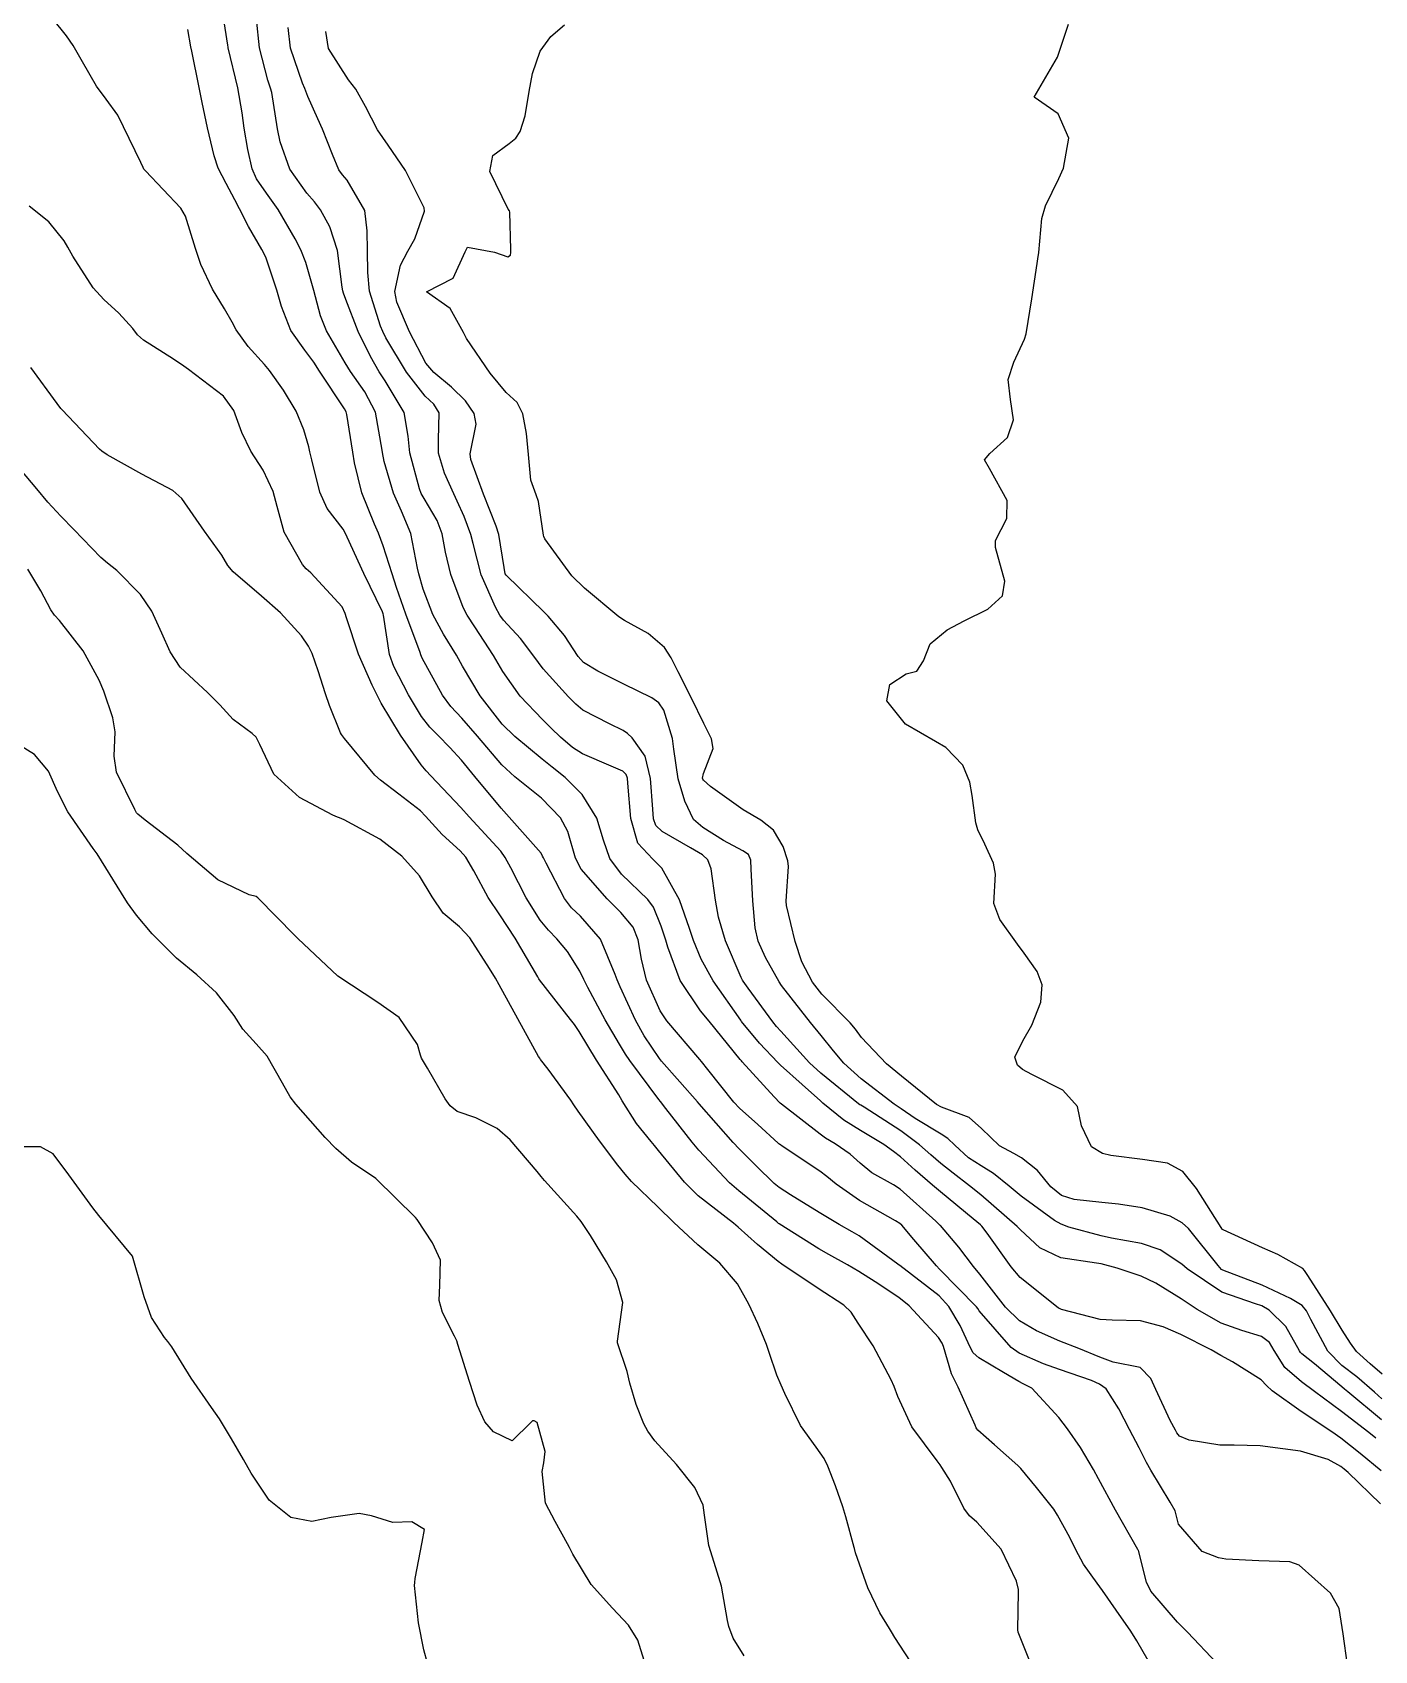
# Model space of a CAD drawing. Header units: metres. Extents: x 298520 to 308411, y 7433745 to 7450750.
# Drawn here: x 305120.8 to 305187.3, y 7437105.8 to 7437186 of the extents above; entities that cross this region are included whole.
import ezdxf

# ---------------------------------------------------------------- set-up
doc = ezdxf.new("R2010")
doc.units = ezdxf.units.M
doc.header["$LTSCALE"] = 10
doc.layers.add('Curvas de Nivel 1m', color=11, linetype='Continuous')
doc.layers.add('Curvas de Nivel 5m', color=15, linetype='Continuous')

msp = doc.modelspace()

# ---------------------------------------------------------------- linework, layer by layer
at = {"layer": 'Curvas de Nivel 1m', "flags": 128}
for points, elevation in [([(305187.62, 7437113.031), (305186.01, 7437114.584), (305185.815, 7437114.758), (305185.646, 7437114.883), (305185.022, 7437115.223), (305183.653, 7437115.646), (305182.784, 7437115.753), (305181.656, 7437115.904), (305180.361, 7437115.948), (305179.656, 7437115.939), (305178.141, 7437116.192), (305177.66, 7437116.391), (305177.53, 7437116.55), (305177.456, 7437116.683), (305177.199, 7437117.158), (305176.483, 7437118.698), (305176.239, 7437119.243), (305175.704, 7437119.788), (305174.37, 7437120.06), (305173.709, 7437120.311), (305172.667, 7437120.74), (305171.716, 7437121.102), (305170.56, 7437121.606), (305169.726, 7437122.102), (305169.033, 7437122.787), (305167.757, 7437124.413), (305167.448, 7437124.805), (305166.711, 7437125.755), (305165.802, 7437126.83), (305165.783, 7437126.847), (305165.575, 7437127.043), (305163.81, 7437128.634), (305163.477, 7437128.853), (305162.403, 7437129.448), (305161.823, 7437129.918), (305161.327, 7437130.376), (305160.581, 7437130.889), (305160.11, 7437131.17), (305159.837, 7437131.357), (305157.926, 7437132.846), (305157.853, 7437132.901), (305157.561, 7437133.221), (305155.984, 7437134.948), (305155.938, 7437135.004), (305155.884, 7437135.063), (305154.333, 7437136.966), (305153.911, 7437137.48), (305152.904, 7437138.98), (305152.3, 7437140.636), (305152.198, 7437140.988), (305151.96, 7437141.677), (305151.586, 7437142.613), (305151.302, 7437143), (305149.992, 7437144.259), (305149.413, 7437145.026), (305149.099, 7437145.942), (305148.772, 7437147.033), (305148.04, 7437148.201), (305147.207, 7437149.053), (305146.563, 7437149.567), (305146.062, 7437149.959), (305144.701, 7437151.084), (305144.079, 7437151.688), (305142.988, 7437153.101), (305142.115, 7437154.571), (305141.812, 7437155.115), (305141.167, 7437156.159), (305140.645, 7437157.132), (305140.162, 7437158.395), (305139.942, 7437159.142), (305139.883, 7437159.436), (305139.549, 7437161.146), (305139.095, 7437162.26), (305138.689, 7437163.155), (305138.236, 7437164.728), (305138.143, 7437165.161), (305138.129, 7437165.277), (305137.803, 7437167.165), (305137.273, 7437168.175), (305136.557, 7437169.177), (305136.297, 7437169.605), (305135.721, 7437170.603), (305135.376, 7437171.194), (305135.071, 7437171.95), (305134.75, 7437173.204), (305134.354, 7437174.583), (305134.1, 7437175.213), (305133.824, 7437175.76), (305132.971, 7437177.224), (305132.391, 7437178.034), (305131.897, 7437178.737), (305131.68, 7437179.241), (305131.469, 7437180.193), (305131.297, 7437181.247), (305131.196, 7437182.004), (305130.982, 7437183.252), (305130.501, 7437185.242), (305130.497, 7437185.26), (305130.484, 7437185.368), (305130.177, 7437187.263)], 727), ([(305187.644, 7437114.671), (305186.606, 7437115.529), (305185.66, 7437116.284), (305185.212, 7437116.595), (305183.678, 7437117.604), (305182.246, 7437118.632), (305181.963, 7437118.903), (305181.698, 7437119.174), (305180.283, 7437120.079), (305179.71, 7437120.393), (305179.225, 7437120.665), (305177.72, 7437121.421), (305176.842, 7437121.811), (305175.727, 7437122.111), (305174.311, 7437122.14), (305173.727, 7437122.175), (305171.806, 7437122.676), (305171.732, 7437122.704), (305171.698, 7437122.716), (305171.636, 7437122.751), (305169.755, 7437124.259), (305169.305, 7437124.785), (305168.128, 7437126.448), (305167.856, 7437126.799), (305167.784, 7437126.874), (305167.429, 7437127.165), (305165.808, 7437128.505), (305165.414, 7437128.834), (305164.558, 7437129.581), (305163.827, 7437130.232), (305163.485, 7437130.509), (305162.996, 7437130.858), (305161.84, 7437131.545), (305161.013, 7437132.051), (305159.982, 7437132.898), (305159.855, 7437133.016), (305158.944, 7437133.832), (305157.881, 7437134.783), (305157.737, 7437134.922), (305156.837, 7437135.881), (305155.95, 7437136.949), (305155.904, 7437137.013), (305154.534, 7437138.964), (305153.944, 7437140.048), (305153.569, 7437140.974), (305153.374, 7437141.56), (305152.868, 7437142.981), (305151.996, 7437144.558), (305151.554, 7437144.997), (305150.804, 7437145.801), (305150.456, 7437147.014), (305150.304, 7437148.762), (305150.285, 7437149.017), (305150.233, 7437149.196), (305150.056, 7437149.367), (305149.478, 7437149.607), (305148.065, 7437150.227), (305147.562, 7437150.542), (305146.964, 7437151.057), (305146.515, 7437151.501), (305146.081, 7437151.926), (305144.971, 7437153.081), (305144.111, 7437154.314), (305143.656, 7437155.095), (305142.725, 7437156.516), (305142.342, 7437157.108), (305142.148, 7437157.479), (305141.536, 7437159.12), (305141.279, 7437160.219), (305141.11, 7437161.126), (305140.86, 7437161.79), (305140.21, 7437162.882), (305140.073, 7437163.141), (305139.99, 7437163.369), (305139.496, 7437165.147), (305139.417, 7437165.983), (305139.219, 7437167.15), (305138.286, 7437168.726), (305137.982, 7437169.163), (305137.548, 7437169.92), (305136.941, 7437171.174), (305136.329, 7437172.757), (305136.222, 7437173.072), (305136.188, 7437173.182), (305136.155, 7437173.363), (305135.917, 7437175.187), (305135.537, 7437176.355), (305135.078, 7437177.2), (305134.778, 7437177.595), (305134.391, 7437178.02), (305133.556, 7437179.218), (305133.068, 7437180.579), (305132.949, 7437181.225), (305132.658, 7437183.02), (305132.602, 7437183.229), (305132.459, 7437183.623), (305132.048, 7437185.237), (305131.908, 7437186.649)], 728), ([(305185.981, 7437105.037), (305185.77, 7437106.587), (305185.562, 7437107.834), (305185.144, 7437108.594), (305183.587, 7437109.987), (305183.118, 7437110.147), (305181.589, 7437110.213), (305179.952, 7437110.294), (305179.59, 7437110.347), (305178.786, 7437110.668), (305177.606, 7437112.024), (305177.479, 7437112.549), (305177.438, 7437112.683), (305177.19, 7437113.116), (305176.241, 7437114.701), (305176.027, 7437115.085), (305175.654, 7437115.811), (305175.181, 7437116.715), (305174.651, 7437117.747), (305174.016, 7437118.727), (305173.695, 7437118.972), (305173.289, 7437119.143), (305171.702, 7437119.691), (305170.919, 7437119.976), (305169.71, 7437120.499), (305169.308, 7437120.784), (305167.731, 7437122.6), (305167.654, 7437122.723), (305167.595, 7437122.802), (305165.76, 7437124.662), (305165.602, 7437124.832), (305164.484, 7437126.135), (305163.884, 7437126.849), (305163.784, 7437126.939), (305163.581, 7437127.057), (305161.801, 7437128.077), (305160.631, 7437128.888), (305160.179, 7437129.257), (305159.819, 7437129.529), (305158.013, 7437130.736), (305157.832, 7437130.862), (305157.798, 7437130.886), (305157.767, 7437130.921), (305156.747, 7437131.841), (305155.85, 7437132.647), (305155.567, 7437132.953), (305154.278, 7437134.565), (305153.964, 7437134.969), (305153.884, 7437135.067), (305152.239, 7437136.987), (305151.91, 7437137.471), (305151.227, 7437139.001), (305150.983, 7437140.044), (305150.822, 7437141.007), (305150.572, 7437141.624), (305149.966, 7437142.355), (305149.293, 7437143.027), (305147.995, 7437144.511), (305147.718, 7437145.044), (305147.337, 7437146.371), (305146.979, 7437147.056), (305146.037, 7437148.019), (305144.711, 7437149.083), (305144.059, 7437149.685), (305142.852, 7437151.102), (305142.082, 7437151.991), (305141.536, 7437152.567), (305141.117, 7437153.125), (305140.12, 7437154.975), (305140.052, 7437155.141), (305140.013, 7437155.252), (305139.31, 7437157.148), (305138.836, 7437158.48), (305138.623, 7437159.155), (305138.187, 7437160.541), (305137.952, 7437161.162), (305137.749, 7437161.613), (305137.128, 7437163.171), (305136.76, 7437164.65), (305136.675, 7437165.176), (305136.388, 7437167.053), (305136.354, 7437167.179), (305136.265, 7437167.337), (305135.031, 7437169.199), (305134.743, 7437169.649), (305134.303, 7437170.235), (305133.601, 7437171.217), (305133.142, 7437172.405), (305132.914, 7437173.224), (305132.357, 7437174.858), (305132.173, 7437175.233), (305131.501, 7437176.37), (305131.056, 7437177.25), (305130.834, 7437177.7), (305130.395, 7437178.509), (305130, 7437179.264), (305129.799, 7437179.88), (305129.475, 7437181.27), (305129.203, 7437182.515), (305129.053, 7437183.274), (305128.689, 7437185.068), (305128.649, 7437185.278), (305128.492, 7437186.139)], 726), ([(305187.384, 7437116.288), (305187.039, 7437116.569), (305185.678, 7437117.604), (305184.347, 7437118.603), (305183.698, 7437119.075), (305182.882, 7437119.8), (305182.347, 7437120.63), (305182.109, 7437121.026), (305181.72, 7437121.325), (305180.745, 7437121.628), (305179.726, 7437121.991), (305178.524, 7437122.672), (305177.741, 7437123.194), (305176.475, 7437123.976), (305175.757, 7437124.329), (305174.573, 7437124.722), (305173.765, 7437124.927), (305173.534, 7437124.963), (305171.768, 7437125.225), (305170.74, 7437125.733), (305169.781, 7437126.611), (305169.605, 7437126.782), (305167.806, 7437128.36), (305167.251, 7437128.808), (305166.433, 7437129.434), (305165.824, 7437129.913), (305165.333, 7437130.34), (305164.764, 7437130.841), (305163.84, 7437131.527), (305162.024, 7437132.696), (305161.852, 7437132.795), (305161.805, 7437132.824), (305161.743, 7437132.872), (305159.875, 7437134.386), (305159.322, 7437134.906), (305157.898, 7437136.464), (305157.685, 7437136.707), (305157.503, 7437136.926), (305156.275, 7437138.597), (305156.028, 7437138.949), (305155.991, 7437139.007), (305155.935, 7437139.126), (305155.151, 7437140.958), (305154.809, 7437142.117), (305154.661, 7437142.963), (305154.443, 7437144.519), (305154.272, 7437144.967), (305154.005, 7437145.213), (305153.416, 7437145.569), (305152.017, 7437146.368), (305151.69, 7437146.665), (305151.583, 7437146.997), (305151.545, 7437147.483), (305151.44, 7437148.999), (305151.169, 7437150.108), (305150.525, 7437151.013), (305150.293, 7437151.234), (305150.077, 7437151.386), (305149.401, 7437151.705), (305148.086, 7437152.392), (305147.728, 7437152.684), (305147.372, 7437153.051), (305146.114, 7437154.443), (305145.648, 7437155.075), (305144.994, 7437155.94), (305144.141, 7437156.859), (305143.969, 7437157.092), (305143.751, 7437157.492), (305143.045, 7437159.101), (305142.635, 7437160.659), (305142.525, 7437161.107), (305142.202, 7437161.988), (305141.853, 7437162.759), (305141.679, 7437163.118), (305141.216, 7437164.137), (305140.92, 7437165.13), (305140.92, 7437165.801), (305140.951, 7437167.13), (305140.689, 7437167.556), (305140.271, 7437167.964), (305139.337, 7437169.15), (305138.31, 7437170.86), (305138.162, 7437171.162), (305138.052, 7437171.426), (305137.509, 7437173.168), (305137.416, 7437174.1), (305137.413, 7437175.17), (305137.39, 7437176.153), (305137.272, 7437177.171), (305136.398, 7437178.666), (305136.159, 7437178.942), (305135.985, 7437179.186), (305135.666, 7437179.939), (305135.175, 7437181.199), (305134.95, 7437181.714), (305134.449, 7437182.819), (305134.294, 7437183.212), (305134.19, 7437183.48), (305133.58, 7437185.219), (305133.479, 7437186.235)], 729), ([(305187.688, 7437118.24), (305187.327, 7437118.565), (305186.45, 7437119.328), (305185.706, 7437119.895), (305185.014, 7437120.597), (305184.164, 7437122.17), (305183.958, 7437122.608), (305183.737, 7437122.868), (305183.15, 7437123.211), (305181.751, 7437123.875), (305179.8, 7437124.622), (305179.763, 7437124.639), (305179.732, 7437124.66), (305179.574, 7437124.853), (305178.093, 7437126.677), (305177.787, 7437126.971), (305177.192, 7437127.289), (305175.798, 7437127.708), (305174.632, 7437127.89), (305173.801, 7437127.968), (305172.426, 7437128.122), (305171.807, 7437128.326), (305171.271, 7437128.758), (305170.609, 7437129.557), (305169.827, 7437130.188), (305169.447, 7437130.401), (305168.74, 7437130.791), (305167.841, 7437131.647), (305167.229, 7437132.192), (305165.852, 7437132.71), (305165.602, 7437132.833), (305163.874, 7437134.241), (305163.136, 7437134.857), (305161.896, 7437136.153), (305161.592, 7437136.566), (305161.335, 7437136.879), (305159.924, 7437138.306), (305159.458, 7437138.905), (305158.936, 7437139.917), (305158.61, 7437140.913), (305158.179, 7437142.71), (305158.158, 7437142.918), (305158.279, 7437144.636), (305158.238, 7437144.918), (305158.01, 7437145.629), (305157.531, 7437146.44), (305156.907, 7437146.937), (305156.03, 7437147.446), (305154.406, 7437148.608), (305154.052, 7437148.91), (305154.02, 7437148.97), (305154.013, 7437149.011), (305154.056, 7437149.25), (305154.544, 7437150.49), (305154.458, 7437150.966), (305154.081, 7437151.731), (305153.472, 7437152.976), (305152.811, 7437154.285), (305152.459, 7437154.987), (305152.128, 7437155.497), (305151.319, 7437156.187), (305150.141, 7437156.839), (305149.87, 7437157.023), (305148.164, 7437158.445), (305147.54, 7437159.046), (305146.191, 7437160.878), (305146.138, 7437161.006), (305146.126, 7437161.061), (305145.884, 7437162.739), (305145.773, 7437163.067), (305145.504, 7437163.79), (305145.383, 7437165.073), (305145.282, 7437166.104), (305145.109, 7437167.077), (305144.825, 7437167.638), (305144.273, 7437168.135), (305143.479, 7437169.098), (305142.309, 7437170.821), (305142.159, 7437171.112), (305141.505, 7437172.303), (305140.333, 7437173.14), (305141.65, 7437173.814), (305142.239, 7437175.112), (305142.365, 7437175.35), (305143.706, 7437175.097), (305144.36, 7437174.864), (305144.49, 7437174.959), (305144.514, 7437175.088), (305144.509, 7437175.233), (305144.459, 7437177.089), (305144.441, 7437177.147), (305144.384, 7437177.231), (305143.464, 7437179.099), (305143.622, 7437179.891), (305144.424, 7437180.494), (305144.765, 7437180.748), (305144.97, 7437181.082), (305145.221, 7437181.858), (305145.411, 7437183.076), (305145.576, 7437183.964), (305145.958, 7437185.068), (305146.49, 7437185.791), (305147.175, 7437186.374)], 731), ([(305187.702, 7437119.468), (305187.111, 7437119.973), (305186.435, 7437120.579), (305186.126, 7437120.993), (305185.723, 7437121.646), (305185.14, 7437122.596), (305184.012, 7437124.354), (305183.849, 7437124.609), (305183.764, 7437124.701), (305182.53, 7437125.388), (305181.774, 7437125.733), (305179.825, 7437126.617), (305179.783, 7437126.643), (305179.766, 7437126.66), (305179.716, 7437126.729), (305178.499, 7437128.673), (305177.821, 7437129.509), (305177.059, 7437129.926), (305175.827, 7437130.113), (305174.245, 7437130.309), (305173.83, 7437130.412), (305173.289, 7437130.735), (305172.805, 7437131.779), (305172.603, 7437132.743), (305171.865, 7437133.553), (305170.335, 7437134.314), (305169.88, 7437134.571), (305169.628, 7437134.783), (305169.495, 7437135.176), (305169.895, 7437135.99), (305170.329, 7437136.774), (305170.775, 7437137.912), (305170.846, 7437138.766), (305170.593, 7437139.424), (305169.949, 7437140.344), (305169.619, 7437140.783), (305168.745, 7437142.013), (305168.451, 7437142.795), (305168.54, 7437144.249), (305168.434, 7437144.796), (305168.012, 7437145.748), (305167.665, 7437146.451), (305167.559, 7437146.807), (305167.381, 7437148.154), (305167.266, 7437148.812), (305166.912, 7437149.668), (305166.07, 7437150.543), (305165.556, 7437150.835), (305164.081, 7437151.693), (305163.14, 7437152.86), (305163.302, 7437153.661), (305164.113, 7437154.186), (305164.639, 7437154.321), (305164.967, 7437154.842), (305165.299, 7437155.671), (305166.138, 7437156.378), (305166.979, 7437156.817), (305168.149, 7437157.397), (305168.885, 7437158.064), (305168.998, 7437158.792), (305168.531, 7437160.453), (305168.539, 7437160.797), (305169.104, 7437161.891), (305169.117, 7437162.791), (305168.237, 7437164.378), (305167.993, 7437164.804), (305168.246, 7437165.111), (305169.127, 7437165.918), (305169.43, 7437166.788), (305169.273, 7437167.79), (305169.157, 7437168.791), (305169.44, 7437169.644), (305169.975, 7437170.783), (305170.05, 7437171.048), (305170.333, 7437172.78), (305170.597, 7437174.539), (305170.64, 7437174.776), (305170.681, 7437175.09), (305170.834, 7437176.773), (305171.013, 7437177.395), (305171.669, 7437178.761), (305171.903, 7437179.265), (305172.166, 7437180.754), (305171.645, 7437181.962), (305170.453, 7437182.78), (305171.608, 7437184.763), (305172.157, 7437186.413)], 732), ([(305176.094, 7437105.267), (305175.538, 7437106.231), (305175.243, 7437106.713), (305174.513, 7437107.766), (305173.839, 7437108.727), (305173.577, 7437109.091), (305172.891, 7437110.045), (305172.512, 7437110.746), (305172.217, 7437111.369), (305171.61, 7437112.474), (305171.419, 7437112.762), (305170.559, 7437113.841), (305169.793, 7437114.778), (305169.644, 7437114.936), (305168.491, 7437115.956), (305167.662, 7437116.692), (305167.612, 7437116.75), (305167.583, 7437116.801), (305167.534, 7437116.932), (305166.676, 7437118.815), (305166.352, 7437119.473), (305165.954, 7437120.826), (305165.892, 7437121.005), (305165.717, 7437121.288), (305164.262, 7437122.845), (305163.739, 7437123.258), (305162.573, 7437124.039), (305161.758, 7437124.556), (305161.204, 7437124.878), (305160.265, 7437125.389), (305159.771, 7437125.673), (305157.812, 7437126.92), (305157.783, 7437126.94), (305157.696, 7437127.01), (305155.807, 7437128.549), (305155.356, 7437128.955), (305153.829, 7437130.57), (305153.494, 7437130.973), (305152.198, 7437132.638), (305151.922, 7437132.989), (305151.854, 7437133.076), (305150.409, 7437135.012), (305150.195, 7437135.324), (305149.891, 7437135.818), (305149.191, 7437137.027), (305148.334, 7437138.628), (305148.132, 7437139.038), (305147.937, 7437139.438), (305147.322, 7437140.425), (305146.791, 7437141.057), (305146.371, 7437141.478), (305145.962, 7437141.968), (305145.271, 7437143.077), (305144.517, 7437144.563), (305144.235, 7437145.088), (305144.006, 7437145.389), (305142.439, 7437147.106), (305142.03, 7437147.559), (305140.551, 7437149.133), (305140.305, 7437149.386), (305140.058, 7437149.672), (305139.034, 7437151.15), (305138.089, 7437152.742), (305137.869, 7437153.162), (305137.64, 7437153.624), (305136.956, 7437155.172), (305136.358, 7437156.96), (305136.3, 7437157.178), (305136.148, 7437157.518), (305134.591, 7437159.204), (305134.369, 7437159.401), (305134.177, 7437159.615), (305133.281, 7437161.219), (305132.934, 7437162.494), (305132.733, 7437163.225), (305132.229, 7437164.286), (305131.623, 7437165.239), (305131.171, 7437166.165), (305130.781, 7437167.252), (305130.273, 7437167.964), (305128.528, 7437169.278), (305128.295, 7437169.445), (305127.792, 7437169.791), (305126.307, 7437170.734), (305126.011, 7437171.006), (305125.777, 7437171.308), (305125.079, 7437172.077), (305124.327, 7437172.746), (305123.811, 7437173.335), (305122.805, 7437174.897), (305122.544, 7437175.348), (305122.366, 7437175.663), (305121.613, 7437176.6), (305120.631, 7437177.376)], 724), ([(305170.411, 7437104.771), (305169.66, 7437106.661), (305169.643, 7437106.779), (305169.676, 7437108.675), (305169.67, 7437108.779), (305169.577, 7437109.202), (305168.819, 7437110.788), (305167.606, 7437112.114), (305167.245, 7437112.441), (305166.964, 7437112.81), (305166.298, 7437114.154), (305165.877, 7437114.826), (305165.784, 7437114.968), (305165.646, 7437115.163), (305164.382, 7437116.843), (305163.685, 7437118.346), (305163.508, 7437118.852), (305163.365, 7437119.184), (305162.469, 7437120.862), (305161.724, 7437121.991), (305161.384, 7437122.53), (305161.021, 7437122.881), (305159.745, 7437123.707), (305157.937, 7437124.918), (305157.764, 7437125.05), (305156.735, 7437125.898), (305155.781, 7437126.758), (305155.546, 7437126.952), (305153.803, 7437128.311), (305153.116, 7437128.977), (305151.829, 7437130.549), (305151.634, 7437130.796), (305151.464, 7437130.996), (305150.733, 7437131.898), (305150.034, 7437133.017), (305149.857, 7437133.312), (305148.756, 7437135.031), (305147.897, 7437136.457), (305147.664, 7437136.807), (305147.474, 7437137.046), (305145.932, 7437139.013), (305145.894, 7437139.07), (305145.842, 7437139.162), (305144.722, 7437141.082), (305143.964, 7437142.234), (305143.387, 7437143.096), (305142.67, 7437144.426), (305142.272, 7437145.107), (305142.006, 7437145.408), (305141.108, 7437146.218), (305140.279, 7437147.136), (305140.027, 7437147.393), (305138.959, 7437148.231), (305138.049, 7437148.916), (305137.776, 7437149.163), (305136.26, 7437150.99), (305136.117, 7437151.18), (305136.074, 7437151.261), (305135.516, 7437152.617), (305135.317, 7437153.192), (305134.965, 7437154.342), (305134.665, 7437155.202), (305134.487, 7437155.565), (305134.132, 7437156.082), (305133.089, 7437157.221), (305132.155, 7437158.042), (305130.743, 7437159.251), (305130.487, 7437159.567), (305130.181, 7437160.069), (305129.332, 7437161.269), (305128.209, 7437162.888), (305127.751, 7437163.285), (305126.225, 7437164.086), (305124.506, 7437165.059), (305124.241, 7437165.232), (305124.128, 7437165.331), (305122.262, 7437167.29), (305122.236, 7437167.323), (305122.209, 7437167.351), (305122.028, 7437167.592), (305120.711, 7437169.374)], 723), ([(305164.564, 7437104.84), (305163.538, 7437106.396), (305163.38, 7437106.691), (305163.282, 7437106.853), (305162.794, 7437107.618), (305162.199, 7437108.864), (305161.59, 7437110.607), (305161.544, 7437110.823), (305161.535, 7437110.871), (305161.112, 7437112.382), (305160.959, 7437112.88), (305160.596, 7437113.917), (305160.224, 7437114.891), (305160.035, 7437115.283), (305159.652, 7437115.849), (305158.869, 7437116.908), (305158.092, 7437118.511), (305157.908, 7437118.918), (305157.698, 7437119.407), (305157.313, 7437120.53), (305157.175, 7437120.928), (305156.755, 7437121.966), (305156.305, 7437122.941), (305155.748, 7437123.942), (305154.862, 7437124.959), (305153.772, 7437125.87), (305152.589, 7437126.982), (305151.795, 7437127.766), (305150.496, 7437129.01), (305150.175, 7437129.374), (305149.821, 7437129.828), (305148.907, 7437131.029), (305147.848, 7437132.501), (305147.632, 7437132.825), (305147.488, 7437133.045), (305146.352, 7437134.587), (305145.98, 7437135.069), (305145.94, 7437135.125), (305145.884, 7437135.209), (305144.859, 7437137.08), (305143.928, 7437138.772), (305143.746, 7437139.092), (305143.458, 7437139.574), (305142.471, 7437141.105), (305141.958, 7437141.639), (305141.16, 7437142.317), (305140.604, 7437143.131), (305139.988, 7437144.177), (305139.105, 7437145.149), (305138.011, 7437145.987), (305136.251, 7437146.947), (305136.022, 7437147.044), (305135.925, 7437147.084), (305135.682, 7437147.185), (305134.036, 7437148.054), (305132.768, 7437149.223), (305132.068, 7437150.691), (305131.885, 7437151.047), (305131.681, 7437151.236), (305130.748, 7437151.918), (305130.087, 7437152.66), (305129.481, 7437153.266), (305128.112, 7437154.523), (305127.621, 7437155.285), (305127.216, 7437156.205), (305126.714, 7437157.294), (305126.155, 7437158.13), (305124.983, 7437159.318), (305124.524, 7437159.673), (305124.179, 7437159.955), (305122.848, 7437161.343), (305122.199, 7437162.002), (305121.552, 7437162.705), (305121.011, 7437163.368), (305120.227, 7437164.306)], 722), ([(305156.083, 7437105.497), (305155.537, 7437106.37), (305155.317, 7437106.952), (305155.255, 7437107.245), (305154.953, 7437108.956), (305154.679, 7437109.862), (305154.326, 7437110.963), (305154.11, 7437112.463), (305154.046, 7437112.966), (305153.626, 7437113.836), (305152.726, 7437114.979), (305151.655, 7437116.157), (305151.3, 7437116.636), (305151.108, 7437116.998), (305150.723, 7437117.959), (305150.415, 7437119.009), (305150.277, 7437119.59), (305149.8, 7437121.019), (305149.793, 7437121.098), (305150.056, 7437123.015), (305149.75, 7437124.134), (305149.245, 7437125.025), (305148.466, 7437126.343), (305147.995, 7437127.038), (305147.787, 7437127.295), (305146.172, 7437129.065), (305146.011, 7437129.263), (305145.817, 7437129.519), (305144.473, 7437131.084), (305143.838, 7437131.638), (305142.77, 7437132.174), (305141.847, 7437132.483), (305141.503, 7437132.768), (305141.257, 7437133.119), (305140.372, 7437134.636), (305140.082, 7437135.137), (305140.03, 7437135.284), (305139.89, 7437135.813), (305138.972, 7437137.149), (305137.914, 7437137.896), (305135.933, 7437139.19), (305133.951, 7437141.061), (305133.801, 7437141.212), (305131.972, 7437143.089), (305131.885, 7437143.144), (305131.536, 7437143.237), (305129.984, 7437143.969), (305128.457, 7437145.275), (305128.007, 7437145.697), (305126.378, 7437146.938), (305126.022, 7437147.225), (305125.986, 7437147.264), (305125.96, 7437147.301), (305125.869, 7437147.459), (305124.969, 7437149.316), (305124.855, 7437150.112), (305124.89, 7437151.318), (305124.774, 7437152.013), (305124.33, 7437153.326), (305124.101, 7437153.881), (305123.314, 7437155.338), (305122.138, 7437156.837), (305121.887, 7437157.1), (305121.708, 7437157.357), (305121.211, 7437158.31), (305120.565, 7437159.374)], 721), ([(305140.371, 7437105.127), (305140.193, 7437105.794), (305139.94, 7437107.134), (305139.734, 7437108.974), (305139.744, 7437109.137), (305139.77, 7437109.332), (305140.121, 7437111.132), (305140.229, 7437111.76), (305139.603, 7437112.139), (305138.654, 7437112.098), (305137.606, 7437112.434), (305136.995, 7437112.558), (305135.605, 7437112.356), (305134.649, 7437112.153), (305133.604, 7437112.361), (305132.529, 7437113.221), (305131.633, 7437114.559), (305131.258, 7437115.236), (305130.67, 7437116.261), (305130.063, 7437117.254), (305129.671, 7437117.802), (305128.672, 7437119.27), (305127.708, 7437120.811), (305127.513, 7437121.085), (305127.334, 7437121.286), (305126.692, 7437122.265), (305126.327, 7437123.301), (305125.763, 7437125.31), (305124.095, 7437127.327), (305123.789, 7437127.71), (305122.598, 7437129.342), (305121.823, 7437130.385), (305121.203, 7437130.736), (305119.826, 7437130.731)], 719)]:
    msp.add_lwpolyline(points, dxfattribs=dict(at, elevation=elevation))
at = {"layer": 'Curvas de Nivel 5m', "flags": 128}
for points, elevation in [([(305179.527, 7437105.112), (305178.046, 7437106.675), (305177.55, 7437107.161), (305176.24, 7437108.7), (305176.023, 7437109.149), (305175.616, 7437110.71), (305175.61, 7437110.726), (305175.593, 7437110.762), (305174.476, 7437112.721), (305173.636, 7437114.277), (305173.391, 7437114.734), (305172.74, 7437115.83), (305172.1, 7437116.753), (305171.671, 7437117.319), (305170.334, 7437118.77), (305169.907, 7437118.989), (305169.696, 7437119.094), (305168.937, 7437119.551), (305167.708, 7437120.265), (305167.431, 7437120.525), (305167.286, 7437120.806), (305166.781, 7437121.871), (305166.225, 7437122.823), (305165.741, 7437123.343), (305163.786, 7437124.85), (305163.763, 7437124.869), (305163.695, 7437124.919), (305161.777, 7437126.315), (305161.431, 7437126.527), (305160.788, 7437126.885), (305159.792, 7437127.48), (305158.365, 7437128.354), (305157.81, 7437128.719), (305157.565, 7437128.924), (305156.674, 7437129.79), (305155.83, 7437130.632), (305155.531, 7437130.953), (305153.852, 7437132.861), (305153.758, 7437132.971), (305152.894, 7437133.953), (305151.981, 7437134.989), (305151.884, 7437135.115), (305151.127, 7437136.234), (305150.69, 7437137.008), (305149.928, 7437138.675), (305149.775, 7437139.022), (305149.679, 7437139.279), (305148.95, 7437141.03), (305147.964, 7437142.179), (305147.517, 7437142.595), (305147.173, 7437143.052), (305146.256, 7437144.809), (305146.124, 7437145.068), (305146.087, 7437145.152), (305146.005, 7437145.298), (305144.423, 7437147.086), (305144.029, 7437147.521), (305142.722, 7437149.103), (305142.061, 7437149.911), (305141.484, 7437150.535), (305140.901, 7437151.128), (305140.49, 7437151.546), (305140.082, 7437152.07), (305139.431, 7437153.147), (305138.706, 7437154.562), (305138.503, 7437155.156), (305138.202, 7437157.1), (305138.187, 7437157.16), (305138.144, 7437157.258), (305137.231, 7437159.169), (305136.4, 7437160.969), (305136.303, 7437161.179), (305136.195, 7437161.367), (305135.401, 7437162.388), (305135.043, 7437163.198), (305134.646, 7437164.795), (305134.549, 7437165.205), (305134.49, 7437165.451), (305134.254, 7437166.293), (305133.875, 7437167.214), (305133.244, 7437168.255), (305132.55, 7437169.227), (305132.296, 7437169.527), (305131.484, 7437170.422), (305130.895, 7437171.251), (305130.691, 7437171.628), (305130.323, 7437172.285), (305129.715, 7437173.266), (305129.142, 7437174.482), (305128.877, 7437175.275), (305128.379, 7437176.888), (305128.151, 7437177.282), (305126.401, 7437179.139), (305126.325, 7437179.224), (305126.282, 7437179.302), (305126.165, 7437179.545), (305125.304, 7437181.317), (305125.021, 7437181.903), (305124.447, 7437182.695), (305123.971, 7437183.335), (305123.28, 7437184.532), (305122.823, 7437185.347), (305122.488, 7437185.837), (305121.808, 7437186.673)], 725), ([(305187.672, 7437117.199), (305185.996, 7437118.585), (305185.83, 7437118.724), (305185.695, 7437118.83), (305184.34, 7437119.97), (305183.712, 7437120.477), (305183.645, 7437120.544), (305183.599, 7437120.612), (305182.921, 7437121.818), (305182.102, 7437122.634), (305181.736, 7437122.847), (305181.426, 7437122.955), (305179.746, 7437123.532), (305178.036, 7437124.677), (305177.765, 7437124.914), (305176.701, 7437125.625), (305175.775, 7437125.946), (305174.289, 7437126.213), (305173.779, 7437126.324), (305172.164, 7437126.746), (305171.785, 7437126.893), (305171.456, 7437127.087), (305169.806, 7437128.289), (305169.212, 7437128.786), (305168.443, 7437129.418), (305167.823, 7437129.786), (305167.203, 7437130.186), (305166.515, 7437130.82), (305166.167, 7437131.156), (305165.838, 7437131.367), (305164.551, 7437132.138), (305163.851, 7437132.612), (305163.519, 7437132.853), (305161.871, 7437134.103), (305161.01, 7437134.883), (305160.497, 7437135.499), (305159.896, 7437136.258), (305159.356, 7437136.905), (305157.93, 7437138.733), (305157.803, 7437138.922), (305157.135, 7437140.122), (305156.773, 7437140.938), (305156.622, 7437141.602), (305156.508, 7437142.942), (305156.431, 7437144.509), (305156.407, 7437144.944), (305156.283, 7437145.224), (305156.008, 7437145.417), (305155.046, 7437145.926), (305154.019, 7437146.563), (305153.561, 7437146.975), (305153.135, 7437147.88), (305152.81, 7437148.982), (305152.593, 7437150.459), (305152.525, 7437150.985), (305152.087, 7437152.397), (305151.853, 7437152.756), (305151.495, 7437152.999), (305150.103, 7437153.68), (305148.818, 7437154.328), (305148.119, 7437154.755), (305147.847, 7437155.044), (305147.176, 7437156.097), (305146.357, 7437157.058), (305146.146, 7437157.269), (305144.272, 7437159.089), (305144.233, 7437159.149), (305144.177, 7437159.462), (305143.908, 7437161.093), (305143.786, 7437161.506), (305143.161, 7437163.101), (305142.525, 7437164.821), (305142.494, 7437165.107), (305142.788, 7437166.575), (305142.694, 7437167.106), (305142.269, 7437167.727), (305141.564, 7437168.409), (305140.686, 7437169.134), (305140.29, 7437169.604), (305139.488, 7437171.148), (305138.859, 7437172.623), (305138.762, 7437173.156), (305139.045, 7437174.46), (305139.404, 7437175.15), (305139.747, 7437175.769), (305140.224, 7437177.142), (305140.219, 7437177.307), (305139.285, 7437179.151), (305138.422, 7437180.408), (305137.905, 7437181.165), (305137.299, 7437182.317), (305136.832, 7437183.176), (305136.46, 7437183.647), (305135.472, 7437185.195), (305135.343, 7437186.049)], 730), ([(305151.199, 7437104.995), (305150.801, 7437106.266), (305150.346, 7437107.008), (305149.555, 7437107.858), (305148.499, 7437109.031), (305147.588, 7437110.54), (305147.413, 7437110.864), (305147.32, 7437111.044), (305146.71, 7437112.16), (305146.231, 7437113.061), (305146.06, 7437114.64), (305146.14, 7437115.063), (305146.213, 7437115.626), (305145.814, 7437117.068), (305145.664, 7437117.153), (305145.581, 7437117.154), (305145.495, 7437117.072), (305144.576, 7437116.158), (305143.658, 7437116.595), (305143.227, 7437117.094), (305142.849, 7437117.925), (305142.456, 7437119.102), (305141.883, 7437120.937), (305141.826, 7437121.109), (305141.715, 7437121.339), (305141.128, 7437122.52), (305140.952, 7437123.122), (305140.996, 7437123.869), (305141.023, 7437125.121), (305140.622, 7437125.978), (305139.866, 7437127.139), (305139.784, 7437127.238), (305137.813, 7437129.16), (305136.614, 7437129.971), (305135.827, 7437130.644), (305135.308, 7437131.195), (305133.849, 7437132.853), (305133.576, 7437133.213), (305133.19, 7437133.89), (305132.439, 7437135.224), (305131.889, 7437135.849), (305131.233, 7437136.577), (305130.79, 7437137.247), (305129.92, 7437138.375), (305128.946, 7437139.27), (305127.941, 7437140.096), (305126.737, 7437141.292), (305125.962, 7437142.217), (305125.504, 7437142.843), (305125.217, 7437143.311), (305124.002, 7437145.266), (305123.957, 7437145.33), (305123.803, 7437145.534), (305122.548, 7437147.345), (305122.038, 7437148.352), (305121.599, 7437149.357), (305120.892, 7437150.198), (305120.066, 7437150.711)], 720)]:
    msp.add_lwpolyline(points, dxfattribs=dict(at, elevation=elevation))

doc.saveas('drawing.dxf')
